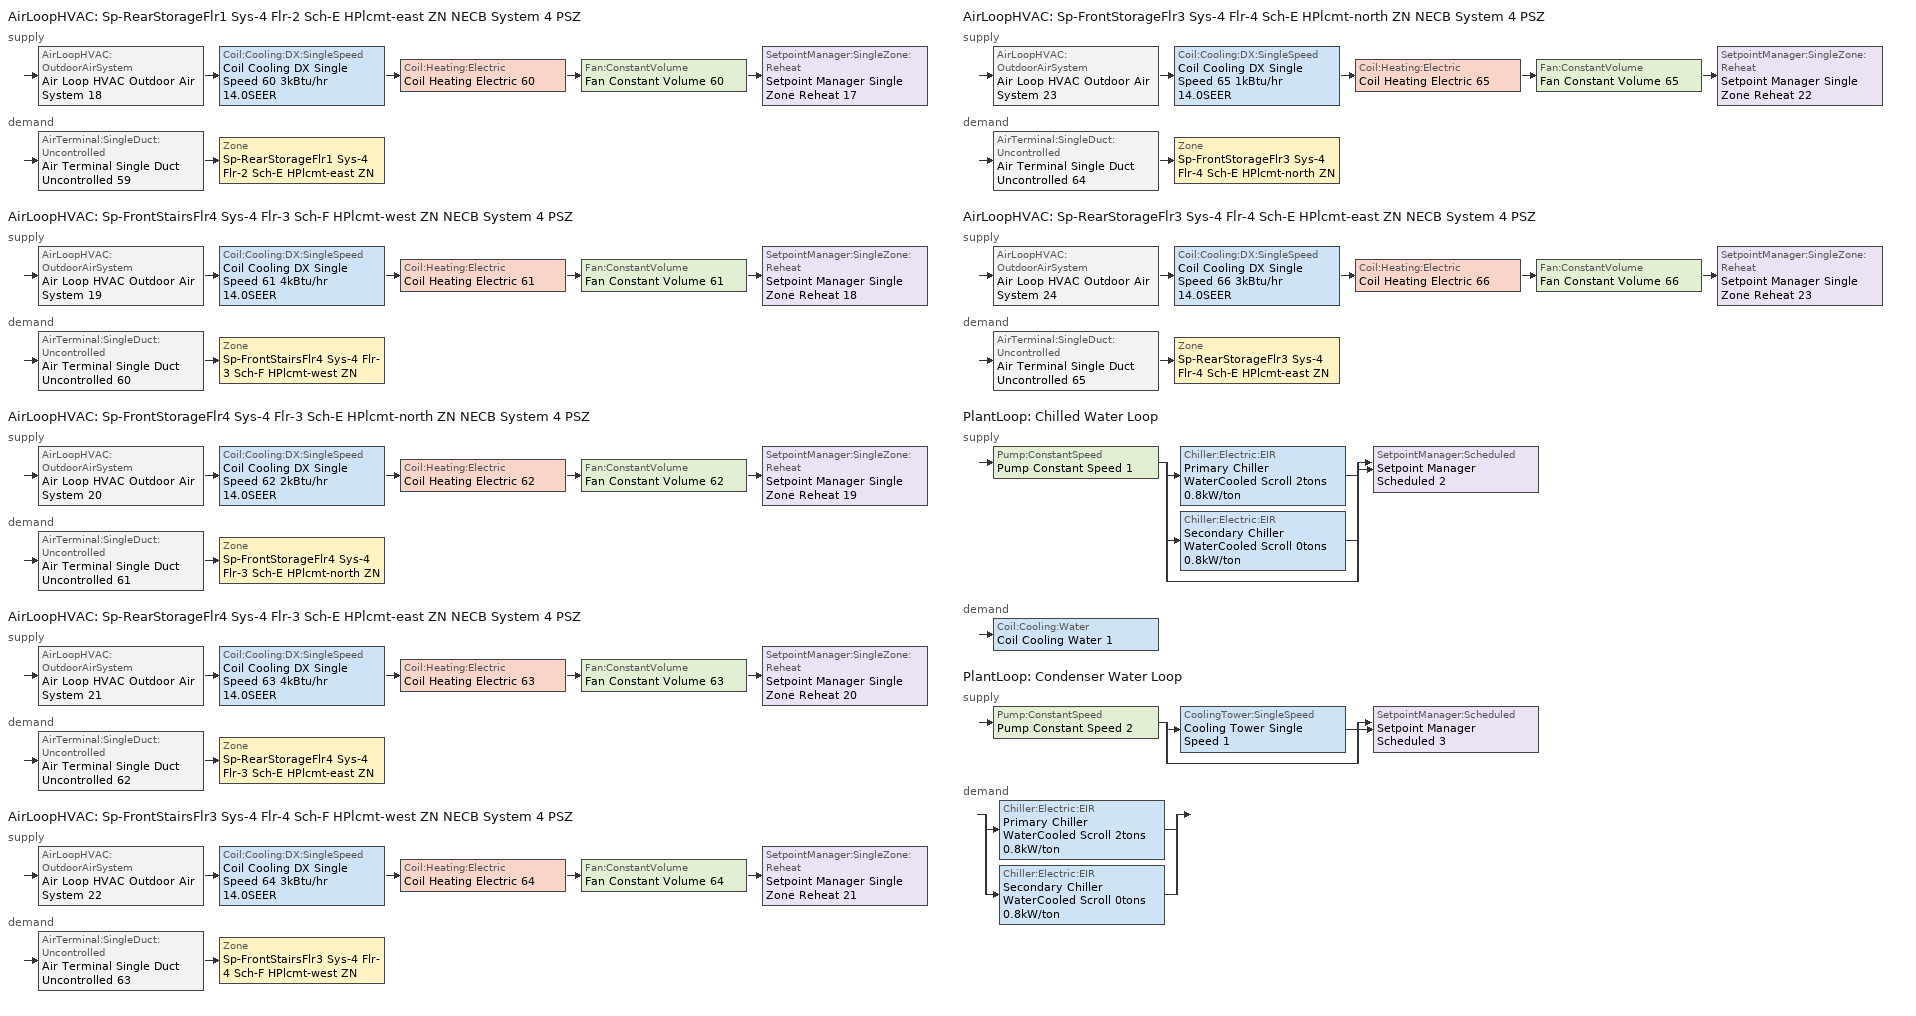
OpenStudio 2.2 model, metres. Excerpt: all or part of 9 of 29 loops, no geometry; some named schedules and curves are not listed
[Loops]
AirLoopHVAC 'Sp-RearStorageFlr1 Sys-4 Flr-2 Sch-E HPlcmt-east ZN NECB System 4 PSZ'
 supply: AirLoopHVAC:OutdoorAirSystem 'Air Loop HVAC Outdoor Air System 18' > Coil:Cooling:DX:SingleSpeed 'Coil Cooling DX Single Speed 60 3kBtu/hr 14.0SEER' > Coil:Heating:Electric 'Coil Heating Electric 60' > Fan:ConstantVolume 'Fan Constant Volume 60' > SetpointManager:SingleZone:Reheat 'Setpoint Manager Single Zone Reheat 17'
 demand: AirTerminal:SingleDuct:Uncontrolled 'Air Terminal Single Duct Uncontrolled 59' > Zone 'Sp-RearStorageFlr1 Sys-4 Flr-2 Sch-E HPlcmt-east ZN'
AirLoopHVAC 'Sp-FrontStairsFlr4 Sys-4 Flr-3 Sch-F HPlcmt-west ZN NECB System 4 PSZ'
 supply: AirLoopHVAC:OutdoorAirSystem 'Air Loop HVAC Outdoor Air System 19' > Coil:Cooling:DX:SingleSpeed 'Coil Cooling DX Single Speed 61 4kBtu/hr 14.0SEER' > Coil:Heating:Electric 'Coil Heating Electric 61' > Fan:ConstantVolume 'Fan Constant Volume 61' > SetpointManager:SingleZone:Reheat 'Setpoint Manager Single Zone Reheat 18'
 demand: AirTerminal:SingleDuct:Uncontrolled 'Air Terminal Single Duct Uncontrolled 60' > Zone 'Sp-FrontStairsFlr4 Sys-4 Flr-3 Sch-F HPlcmt-west ZN'
AirLoopHVAC 'Sp-FrontStorageFlr4 Sys-4 Flr-3 Sch-E HPlcmt-north ZN NECB System 4 PSZ'
 supply: AirLoopHVAC:OutdoorAirSystem 'Air Loop HVAC Outdoor Air System 20' > Coil:Cooling:DX:SingleSpeed 'Coil Cooling DX Single Speed 62 2kBtu/hr 14.0SEER' > Coil:Heating:Electric 'Coil Heating Electric 62' > Fan:ConstantVolume 'Fan Constant Volume 62' > SetpointManager:SingleZone:Reheat 'Setpoint Manager Single Zone Reheat 19'
 demand: AirTerminal:SingleDuct:Uncontrolled 'Air Terminal Single Duct Uncontrolled 61' > Zone 'Sp-FrontStorageFlr4 Sys-4 Flr-3 Sch-E HPlcmt-north ZN'
AirLoopHVAC 'Sp-RearStorageFlr4 Sys-4 Flr-3 Sch-E HPlcmt-east ZN NECB System 4 PSZ'
 supply: AirLoopHVAC:OutdoorAirSystem 'Air Loop HVAC Outdoor Air System 21' > Coil:Cooling:DX:SingleSpeed 'Coil Cooling DX Single Speed 63 4kBtu/hr 14.0SEER' > Coil:Heating:Electric 'Coil Heating Electric 63' > Fan:ConstantVolume 'Fan Constant Volume 63' > SetpointManager:SingleZone:Reheat 'Setpoint Manager Single Zone Reheat 20'
 demand: AirTerminal:SingleDuct:Uncontrolled 'Air Terminal Single Duct Uncontrolled 62' > Zone 'Sp-RearStorageFlr4 Sys-4 Flr-3 Sch-E HPlcmt-east ZN'
AirLoopHVAC 'Sp-FrontStairsFlr3 Sys-4 Flr-4 Sch-F HPlcmt-west ZN NECB System 4 PSZ'
 supply: AirLoopHVAC:OutdoorAirSystem 'Air Loop HVAC Outdoor Air System 22' > Coil:Cooling:DX:SingleSpeed 'Coil Cooling DX Single Speed 64 3kBtu/hr 14.0SEER' > Coil:Heating:Electric 'Coil Heating Electric 64' > Fan:ConstantVolume 'Fan Constant Volume 64' > SetpointManager:SingleZone:Reheat 'Setpoint Manager Single Zone Reheat 21'
 demand: AirTerminal:SingleDuct:Uncontrolled 'Air Terminal Single Duct Uncontrolled 63' > Zone 'Sp-FrontStairsFlr3 Sys-4 Flr-4 Sch-F HPlcmt-west ZN'
AirLoopHVAC 'Sp-FrontStorageFlr3 Sys-4 Flr-4 Sch-E HPlcmt-north ZN NECB System 4 PSZ'
 supply: AirLoopHVAC:OutdoorAirSystem 'Air Loop HVAC Outdoor Air System 23' > Coil:Cooling:DX:SingleSpeed 'Coil Cooling DX Single Speed 65 1kBtu/hr 14.0SEER' > Coil:Heating:Electric 'Coil Heating Electric 65' > Fan:ConstantVolume 'Fan Constant Volume 65' > SetpointManager:SingleZone:Reheat 'Setpoint Manager Single Zone Reheat 22'
 demand: AirTerminal:SingleDuct:Uncontrolled 'Air Terminal Single Duct Uncontrolled 64' > Zone 'Sp-FrontStorageFlr3 Sys-4 Flr-4 Sch-E HPlcmt-north ZN'
AirLoopHVAC 'Sp-RearStorageFlr3 Sys-4 Flr-4 Sch-E HPlcmt-east ZN NECB System 4 PSZ'
 supply: AirLoopHVAC:OutdoorAirSystem 'Air Loop HVAC Outdoor Air System 24' > Coil:Cooling:DX:SingleSpeed 'Coil Cooling DX Single Speed 66 3kBtu/hr 14.0SEER' > Coil:Heating:Electric 'Coil Heating Electric 66' > Fan:ConstantVolume 'Fan Constant Volume 66' > SetpointManager:SingleZone:Reheat 'Setpoint Manager Single Zone Reheat 23'
 demand: AirTerminal:SingleDuct:Uncontrolled 'Air Terminal Single Duct Uncontrolled 65' > Zone 'Sp-RearStorageFlr3 Sys-4 Flr-4 Sch-E HPlcmt-east ZN'
PlantLoop 'Chilled Water Loop'
 supply: Pump:ConstantSpeed 'Pump Constant Speed 1' > split
  | Chiller:Electric:EIR 'Primary Chiller WaterCooled Scroll 2tons 0.8kW/ton'
  | Chiller:Electric:EIR 'Secondary Chiller WaterCooled Scroll 0tons 0.8kW/ton'
  | bypass
  join > SetpointManager:Scheduled 'Setpoint Manager Scheduled 2'
 demand: Coil:Cooling:Water 'Coil Cooling Water 1'
PlantLoop 'Condenser Water Loop'
 supply: Pump:ConstantSpeed 'Pump Constant Speed 2' > split
  | CoolingTower:SingleSpeed 'Cooling Tower Single Speed 1'
  | bypass
  join > SetpointManager:Scheduled 'Setpoint Manager Scheduled 3'
 demand: split
  | Chiller:Electric:EIR 'Primary Chiller WaterCooled Scroll 2tons 0.8kW/ton'
  | Chiller:Electric:EIR 'Secondary Chiller WaterCooled Scroll 0tons 0.8kW/ton'
[Sizing:Zone] Zone Cooling Design Supply Air Temperature Input Method=SupplyAirTemperature; Zone Cooling Design Supply Air Temperature {C}=13; Zone Cooling Design Supply Air Temperature Difference {deltaC}=11.11; Zone Heating Design Supply Air Temperature Input Method=SupplyAirTemperature; Zone Heating Design Supply Air Temperature {C}=43; Zone Heating Design Supply Air Temperature Difference {deltaC}=11.11; Zone Cooling Design Supply Air Humidity Ratio {kg-H2O/kg-air}=0.0085; Zone Heating Design Supply Air Humidity Ratio {kg-H2O/kg-air}=0.008; Zone Heating Sizing Factor=1.3; Zone Cooling Sizing Factor=1.1; Cooling Design Air Flow Method=DesignDay; Heating Design Air Flow Method=DesignDay; Account for Dedicated Outdoor Air System=No; Dedicated Outdoor Air System Control Strategy=NeutralSupplyAir; Dedicated Outdoor Air Low Setpoint Temperature for Design {C}=autosize; Dedicated Outdoor Air High Setpoint Temperature for Design {C}=autosize
Sp-RearStorageFlr1 Sys-4 Flr-2 Sch-E HPlcmt-east ZN; Sp-FrontStairsFlr4 Sys-4 Flr-3 Sch-F HPlcmt-west ZN; Sp-FrontStorageFlr4 Sys-4 Flr-3 Sch-E HPlcmt-north ZN; Sp-RearStorageFlr4 Sys-4 Flr-3 Sch-E HPlcmt-east ZN; Sp-FrontStairsFlr3 Sys-4 Flr-4 Sch-F HPlcmt-west ZN; Sp-FrontStorageFlr3 Sys-4 Flr-4 Sch-E HPlcmt-north ZN; Sp-RearStorageFlr3 Sys-4 Flr-4 Sch-E HPlcmt-east ZN
[Zone equipment]
Sp-RearStorageFlr1 Sys-4 Flr-2 Sch-E HPlcmt-east ZN: Air Terminal Single Duct Uncontrolled 59, Zone HVAC Baseboard Convective Water 59
Sp-FrontStairsFlr4 Sys-4 Flr-3 Sch-F HPlcmt-west ZN: Air Terminal Single Duct Uncontrolled 60, Zone HVAC Baseboard Convective Water 60
Sp-FrontStorageFlr4 Sys-4 Flr-3 Sch-E HPlcmt-north ZN: Air Terminal Single Duct Uncontrolled 61, Zone HVAC Baseboard Convective Water 61
Sp-RearStorageFlr4 Sys-4 Flr-3 Sch-E HPlcmt-east ZN: Air Terminal Single Duct Uncontrolled 62, Zone HVAC Baseboard Convective Water 62
Sp-FrontStairsFlr3 Sys-4 Flr-4 Sch-F HPlcmt-west ZN: Air Terminal Single Duct Uncontrolled 63, Zone HVAC Baseboard Convective Water 63
Sp-FrontStorageFlr3 Sys-4 Flr-4 Sch-E HPlcmt-north ZN: Air Terminal Single Duct Uncontrolled 64, Zone HVAC Baseboard Convective Water 64
Sp-RearStorageFlr3 Sys-4 Flr-4 Sch-E HPlcmt-east ZN: Air Terminal Single Duct Uncontrolled 65, Zone HVAC Baseboard Convective Water 65
[PlantLoop] Glycol Concentration=0; Plant Loop Volume {m3}=Autocalculate; Load Distribution Scheme=Optimal
Chilled Water Loop; Condenser Water Loop
[Sizing:Plant] Loop Design Temperature Difference {deltaC}=6; Sizing Option=NonCoincident; Zone Timesteps in Averaging Window=1; Coincident Sizing Factor Mode=None
Name | Loop Type | Design Loop Exit Temperature {C}
Chilled Water Loop | Cooling | 7
Condenser Water Loop | Condenser | 29
[AirLoopHVAC] Availability Schedule=Always On Discrete; Design Supply Air Flow Rate {m3/s}=AutoSize
Sp-RearStorageFlr1 Sys-4 Flr-2 Sch-E HPlcmt-east ZN NECB System 4 PSZ; Sp-FrontStairsFlr4 Sys-4 Flr-3 Sch-F HPlcmt-west ZN NECB System 4 PSZ; Sp-FrontStorageFlr4 Sys-4 Flr-3 Sch-E HPlcmt-north ZN NECB System 4 PSZ; Sp-RearStorageFlr4 Sys-4 Flr-3 Sch-E HPlcmt-east ZN NECB System 4 PSZ; Sp-FrontStairsFlr3 Sys-4 Flr-4 Sch-F HPlcmt-west ZN NECB System 4 PSZ; Sp-FrontStorageFlr3 Sys-4 Flr-4 Sch-E HPlcmt-north ZN NECB System 4 PSZ; Sp-RearStorageFlr3 Sys-4 Flr-4 Sch-E HPlcmt-east ZN NECB System 4 PSZ
[Sizing:System] Type of Load to Size On=Sensible; Design Outdoor Air Flow Rate {m3/s}=Autosize; Minimum System Air Flow Ratio=1; Preheat Design Temperature {C}=7; Preheat Design Humidity Ratio {kg-H2O/kg-Air}=0.008; Precool Design Temperature {C}=13; Precool Design Humidity Ratio {kg-H2O/kg-Air}=0.008; Central Cooling Design Supply Air Temperature {C}=13; Central Heating Design Supply Air Temperature {C}=43; Sizing Option=NonCoincident; 100% Outdoor Air in Cooling=No; 100% Outdoor Air in Heating=No; Central Cooling Design Supply Air Humidity Ratio {kg-H2O/kg-Air}=0.0085; Central Heating Design Supply Air Humidity Ratio {kg-H2O/kg-Air}=0.008; Cooling Design Air Flow Method=DesignDay; Cooling Design Air Flow Rate {m3/s}=0; Heating Design Air Flow Method=DesignDay; Heating Design Air Flow Rate {m3/s}=0; System Outdoor Air Method=ZoneSum; Zone Maximum Outdoor Air Fraction=1; Cooling Supply Air Flow Rate Per Floor Area {m3/s-m2}=0.00996765; Cooling Fraction of Autosized Cooling Supply Air Flow Rate=1; Cooling Supply Air Flow Rate Per Unit Cooling Capacity {m3/s-W}=3.94755e-05; Heating Supply Air Flow Rate Per Floor Area {m3/s-m2}=0.00996765; Heating Fraction of Autosized Heating Supply Air Flow Rate=1; Heating Fraction of Autosized Cooling Supply Air Flow Rate=1; Heating Supply Air Flow Rate Per Unit Heating Capacity {m3/s-W}=3.15882e-05; Cooling Design Capacity Method=CoolingDesignCapacity; Cooling Design Capacity {W}=autosize; Cooling Design Capacity Per Floor Area {W/m2}=234.7; Fraction of Autosized Cooling Design Capacity=1; Heating Design Capacity Method=HeatingDesignCapacity; Heating Design Capacity {W}=autosize; Heating Design Capacity Per Floor Area {W/m2}=157; Fraction of Autosized Heating Design Capacity=1; Central Cooling Capacity Control Method=OnOff
Sp-RearStorageFlr1 Sys-4 Flr-2 Sch-E HPlcmt-east ZN NECB System 4 PSZ; Sp-FrontStairsFlr4 Sys-4 Flr-3 Sch-F HPlcmt-west ZN NECB System 4 PSZ; Sp-FrontStorageFlr4 Sys-4 Flr-3 Sch-E HPlcmt-north ZN NECB System 4 PSZ; Sp-RearStorageFlr4 Sys-4 Flr-3 Sch-E HPlcmt-east ZN NECB System 4 PSZ; Sp-FrontStairsFlr3 Sys-4 Flr-4 Sch-F HPlcmt-west ZN NECB System 4 PSZ; Sp-FrontStorageFlr3 Sys-4 Flr-4 Sch-E HPlcmt-north ZN NECB System 4 PSZ; Sp-RearStorageFlr3 Sys-4 Flr-4 Sch-E HPlcmt-east ZN NECB System 4 PSZ
[Fan:ConstantVolume] Availability Schedule=Always On Discrete; Fan Efficiency=0.39975; Pressure Rise {Pa}=640; Maximum Flow Rate {m3/s}=AutoSize; Motor Efficiency=0.615
Fan Constant Volume 60; Fan Constant Volume 61; Fan Constant Volume 62; Fan Constant Volume 63; Fan Constant Volume 64; Fan Constant Volume 65; Fan Constant Volume 66
[Coil:Heating:Electric] Availability Schedule=Always On Discrete
Coil Heating Electric 60; Coil Heating Electric 61; Coil Heating Electric 62; Coil Heating Electric 63; Coil Heating Electric 64; Coil Heating Electric 65; Coil Heating Electric 66
[Coil:Cooling:DX:SingleSpeed] Availability Schedule=Always On Discrete; Rated Total Cooling Capacity {W}=autosize; Rated Sensible Heat Ratio=autosize; Rated COP {W/W}=3.8248; Rated Air Flow Rate {m3/s}=autosize; Rated Evaporator Fan Power Per Volume Flow Rate {W/(m3/s)}=773.3; Condenser Type=AirCooled; Evaporative Condenser Effectiveness=0; Evaporative Condenser Air Flow Rate {m3/s}=Autosize; Evaporative Condenser Pump Rated Power Consumption {W}=Autosize; Crankcase Heater Capacity {W}=0; Maximum Outdoor Dry-Bulb Temperature for Crankcase Heater Operation {C}=0; Basin Heater Capacity {W/K}=0; Basin Heater Setpoint Temperature {C}=10
Name | Total Cooling Capacity Function of Temperature Curve | Total Cooling Capacity Function of Flow Fraction Curve | Energy Input Ratio Function of Temperature Curve | Energy Input Ratio Function of Flow Fraction Curve | Part Load Fraction Correlation Curve
Coil Cooling DX Single Speed 60 3kBtu/hr 14.0SEER | DXCOOL-NECB2011-REF-CAPFT 56 | DXCOOL-NECB2011-REF-CAPFFLOW 56 | DXCOOL-NECB2011-REF-COOLEIRFT 56 | DXCOOL-NECB2011-REF-COOLEIRFFLOW 56 | DXCOOL-NECB2011-REF-COOLPLFFPLR 56
Coil Cooling DX Single Speed 61 4kBtu/hr 14.0SEER | DXCOOL-NECB2011-REF-CAPFT 57 | DXCOOL-NECB2011-REF-CAPFFLOW 57 | DXCOOL-NECB2011-REF-COOLEIRFT 57 | DXCOOL-NECB2011-REF-COOLEIRFFLOW 57 | DXCOOL-NECB2011-REF-COOLPLFFPLR 57
Coil Cooling DX Single Speed 62 2kBtu/hr 14.0SEER | DXCOOL-NECB2011-REF-CAPFT 58 | DXCOOL-NECB2011-REF-CAPFFLOW 58 | DXCOOL-NECB2011-REF-COOLEIRFT 58 | DXCOOL-NECB2011-REF-COOLEIRFFLOW 58 | DXCOOL-NECB2011-REF-COOLPLFFPLR 58
Coil Cooling DX Single Speed 63 4kBtu/hr 14.0SEER | DXCOOL-NECB2011-REF-CAPFT 59 | DXCOOL-NECB2011-REF-CAPFFLOW 59 | DXCOOL-NECB2011-REF-COOLEIRFT 59 | DXCOOL-NECB2011-REF-COOLEIRFFLOW 59 | DXCOOL-NECB2011-REF-COOLPLFFPLR 59
Coil Cooling DX Single Speed 64 3kBtu/hr 14.0SEER | DXCOOL-NECB2011-REF-CAPFT 60 | DXCOOL-NECB2011-REF-CAPFFLOW 60 | DXCOOL-NECB2011-REF-COOLEIRFT 60 | DXCOOL-NECB2011-REF-COOLEIRFFLOW 60 | DXCOOL-NECB2011-REF-COOLPLFFPLR 60
Coil Cooling DX Single Speed 65 1kBtu/hr 14.0SEER | DXCOOL-NECB2011-REF-CAPFT 61 | DXCOOL-NECB2011-REF-CAPFFLOW 61 | DXCOOL-NECB2011-REF-COOLEIRFT 61 | DXCOOL-NECB2011-REF-COOLEIRFFLOW 61 | DXCOOL-NECB2011-REF-COOLPLFFPLR 61
Coil Cooling DX Single Speed 66 3kBtu/hr 14.0SEER | DXCOOL-NECB2011-REF-CAPFT 62 | DXCOOL-NECB2011-REF-CAPFFLOW 62 | DXCOOL-NECB2011-REF-COOLEIRFT 62 | DXCOOL-NECB2011-REF-COOLEIRFFLOW 62 | DXCOOL-NECB2011-REF-COOLPLFFPLR 62
[Controller:OutdoorAir] Minimum Outdoor Air Flow Rate {m3/s}=0; Maximum Outdoor Air Flow Rate {m3/s}=Autosize; Economizer Control Type=NoEconomizer; Economizer Control Action Type=ModulateFlow; Economizer Maximum Limit Dry-Bulb Temperature {C}=28; Economizer Maximum Limit Enthalpy {J/kg}=64000; Economizer Minimum Limit Dry-Bulb Temperature {C}=-100; Lockout Type=NoLockout; Minimum Limit Type=FixedMinimum; Minimum Outdoor Air Schedule=Always On Discrete; High Humidity Control=No; Heat Recovery Bypass Control Type=BypassWhenWithinEconomizerLimits
Name | Controller Mechanical Ventilation
Controller Outdoor Air 18 | Controller Mechanical Ventilation 18
Controller Outdoor Air 19 | Controller Mechanical Ventilation 19
Controller Outdoor Air 20 | Controller Mechanical Ventilation 20
Controller Outdoor Air 21 | Controller Mechanical Ventilation 21
Controller Outdoor Air 22 | Controller Mechanical Ventilation 22
Controller Outdoor Air 23 | Controller Mechanical Ventilation 23
Controller Outdoor Air 24 | Controller Mechanical Ventilation 24
[Controller:MechanicalVentilation] Availability Schedule=Always On Discrete; System Outdoor Air Method=ZoneSum
Controller Mechanical Ventilation 18; Controller Mechanical Ventilation 19; Controller Mechanical Ventilation 20; Controller Mechanical Ventilation 21; Controller Mechanical Ventilation 22; Controller Mechanical Ventilation 23; Controller Mechanical Ventilation 24
[AirLoopHVAC:OutdoorAirSystem]
Name | Controller
Air Loop HVAC Outdoor Air System 18 | Controller Outdoor Air 18
Air Loop HVAC Outdoor Air System 19 | Controller Outdoor Air 19
Air Loop HVAC Outdoor Air System 20 | Controller Outdoor Air 20
Air Loop HVAC Outdoor Air System 21 | Controller Outdoor Air 21
Air Loop HVAC Outdoor Air System 22 | Controller Outdoor Air 22
Air Loop HVAC Outdoor Air System 23 | Controller Outdoor Air 23
Air Loop HVAC Outdoor Air System 24 | Controller Outdoor Air 24
[SetpointManager:Scheduled] Control Variable=Temperature
Name | Schedule
Setpoint Manager Scheduled 2 | CHW Temp
Setpoint Manager Scheduled 3 | CW Temp
[AirTerminal:SingleDuct:Uncontrolled] Availability Schedule=Always On Discrete; Maximum Air Flow Rate {m3/s}=AutoSize
Air Terminal Single Duct Uncontrolled 59; Air Terminal Single Duct Uncontrolled 60; Air Terminal Single Duct Uncontrolled 61; Air Terminal Single Duct Uncontrolled 62; Air Terminal Single Duct Uncontrolled 63; Air Terminal Single Duct Uncontrolled 64; Air Terminal Single Duct Uncontrolled 65
[SetpointManager:SingleZone:Reheat] Minimum Supply Air Temperature {C}=13; Maximum Supply Air Temperature {C}=43
Name | Control Zone
Setpoint Manager Single Zone Reheat 17 | Sp-RearStorageFlr1 Sys-4 Flr-2 Sch-E HPlcmt-east ZN
Setpoint Manager Single Zone Reheat 18 | Sp-FrontStairsFlr4 Sys-4 Flr-3 Sch-F HPlcmt-west ZN
Setpoint Manager Single Zone Reheat 19 | Sp-FrontStorageFlr4 Sys-4 Flr-3 Sch-E HPlcmt-north ZN
Setpoint Manager Single Zone Reheat 20 | Sp-RearStorageFlr4 Sys-4 Flr-3 Sch-E HPlcmt-east ZN
Setpoint Manager Single Zone Reheat 21 | Sp-FrontStairsFlr3 Sys-4 Flr-4 Sch-F HPlcmt-west ZN
Setpoint Manager Single Zone Reheat 22 | Sp-FrontStorageFlr3 Sys-4 Flr-4 Sch-E HPlcmt-north ZN
Setpoint Manager Single Zone Reheat 23 | Sp-RearStorageFlr3 Sys-4 Flr-4 Sch-E HPlcmt-east ZN
[Pump:ConstantSpeed] Rated Flow Rate {m3/s}=autosize; Rated Pump Head {Pa}=179352; Rated Power Consumption {W}=autosize; Fraction of Motor Inefficiencies to Fluid Stream=0; Pump Control Type=Intermittent
Name | Motor Efficiency
Pump Constant Speed 1 | 0.7
Pump Constant Speed 2 | 0.855
[Chiller:Electric:EIR] Reference COP {W/W}=4.5032; Minimum Part Load Ratio=0.25; Minimum Unloading Ratio=0.25; Condenser Type=WaterCooled; Chiller Flow Mode=LeavingSetpointModulated; Design Heat Recovery Water Flow Rate {m3/s}=0; Sizing Factor=1; Basin Heater Capacity {W/K}=0; Basin Heater Setpoint Temperature {C}=10
Name | Reference Capacity {W} | Cooling Capacity Function of Temperature Curve | Electric Input to Cooling Output Ratio Function of Temperature Curve | Electric Input to Cooling Output Ratio Function of Part Load Ratio Curve
Primary Chiller WaterCooled Scroll 2tons 0.8kW/ton | 6687.2 | WaterCooled_Scroll_CAPFT_NECB2011 | WaterCooled_Scroll_EIRFT_NECB2011 | WaterCooled_Scroll_EIRFPLR_NECB2011
Secondary Chiller WaterCooled Scroll 0tons 0.8kW/ton | 0.001 | WaterCooled_Scroll_CAPFT_NECB2011 1 | WaterCooled_Scroll_EIRFT_NECB2011 1 | WaterCooled_Scroll_EIRFPLR_NECB2011 1
[CoolingTower:SingleSpeed]
Cooling Tower Single Speed 1: Design Water Flow Rate {m3/s}=autosize; Design Air Flow Rate {m3/s}=autosize; Fan Power at Design Air Flow Rate {W}=122.583; U-Factor Times Area Value at Design Air Flow Rate {W/K}=autosize; Air Flow Rate in Free Convection Regime {m3/s}=autosize; U-Factor Times Area Value at Free Convection Air Flow Rate {W/K}=autosize; Performance Input Method=UFactorTimesAreaAndDesignWaterFlowRate; Free Convection Capacity {W}=0; Basin Heater Capacity {W/K}=0; Evaporation Loss Mode=LossFactor; Evaporation Loss Factor {percent/K}=0.2; Drift Loss Percent {percent}=0.008; Blowdown Calculation Mode=ConcentrationRatio; Blowdown Concentration Ratio=3; Capacity Control=FanCycling; Number of Cells=1; Cell Control=MinimalCell; Cell Minimum  Water Flow Rate Fraction=0.33; Cell Maximum Water Flow Rate Fraction=2.5; Sizing Factor=1
[Coil:Cooling:Water]
Coil Cooling Water 1: Availability Schedule=Always On Discrete
[Controller:WaterCoil]
Controller Water Coil 1: Water Coil=Coil Cooling Water 1; Action=Reverse; Minimum Actuated Flow {m3/s}=0
[Schedule:Constant]
Always On Discrete: Value=1
[Curve:Biquadratic] Minimum Value of x=13; Maximum Value of x=24; Minimum Value of y=24; Maximum Value of y=46
Name | Coefficient1 Constant | Coefficient2 x | Coefficient3 x**2 | Coefficient4 y | Coefficient5 y**2 | Coefficient6 x*y
DXCOOL-NECB2011-REF-CAPFT 56; DXCOOL-NECB2011-REF-CAPFT 57; DXCOOL-NECB2011-REF-CAPFT 58; DXCOOL-NECB2011-REF-CAPFT 59 | 0.867905 | 0.0142459 | 0.00055436 | -0.0075575 | 3.3e-05 | -0.0001918
DXCOOL-NECB2011-REF-COOLEIRFT 56; DXCOOL-NECB2011-REF-COOLEIRFT 57; DXCOOL-NECB2011-REF-COOLEIRFT 58 | 0.116936 | 0.0284933 | -0.0004112 | 0.0214108 | 0.00016103 | -0.0006791
[Curve:Quadratic] Coefficient1 Constant=1; Coefficient2 x=0; Coefficient3 x**2=0; Minimum Value of x=0; Maximum Value of x=1
DXCOOL-NECB2011-REF-CAPFFLOW 56; DXCOOL-NECB2011-REF-COOLEIRFFLOW 56; DXCOOL-NECB2011-REF-CAPFFLOW 57; DXCOOL-NECB2011-REF-COOLEIRFFLOW 57; DXCOOL-NECB2011-REF-CAPFFLOW 58; DXCOOL-NECB2011-REF-COOLEIRFFLOW 58
[Curve:Cubic] Coefficient1 Constant=0.0277; Coefficient2 x=4.9151; Coefficient3 x**2=-8.184; Coefficient4 x**3=4.2702; Minimum Value of x=0.7; Maximum Value of x=1
DXCOOL-NECB2011-REF-COOLPLFFPLR 56; DXCOOL-NECB2011-REF-COOLPLFFPLR 57; DXCOOL-NECB2011-REF-COOLPLFFPLR 58
